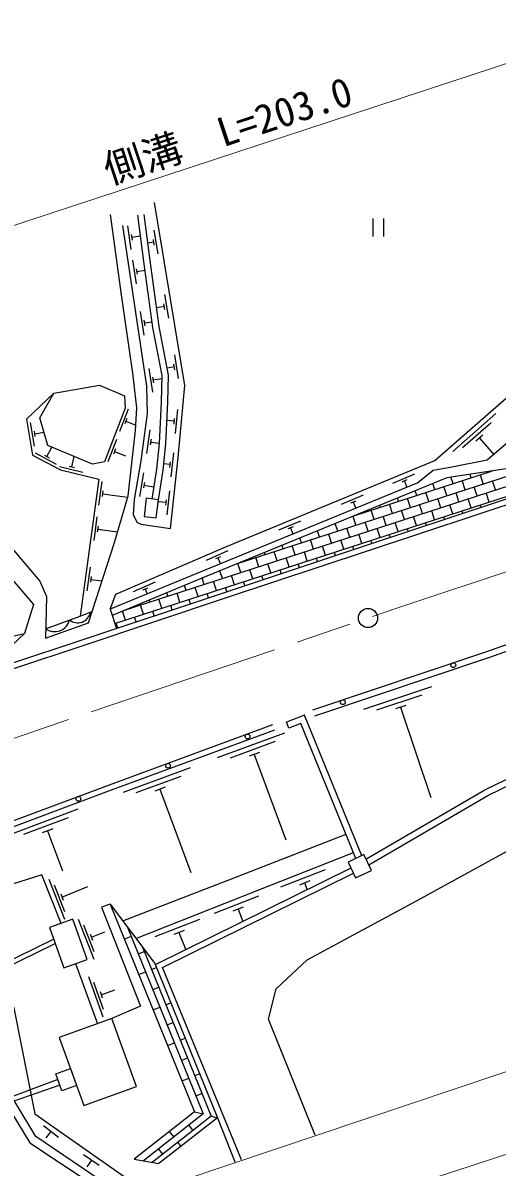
# Model space of a CAD drawing. Units: millimetres at full size, sheet at 1:1000; details may follow other scales. Extents: x 40000 to 680000, y 20000 to 380000.
# Drawn here: x 354824 to 384571, y 263450 to 335321 of the extents above; entities that cross this region are included whole.
import ezdxf
from ezdxf.enums import TextEntityAlignment as Align

# ---------------------------------------------------------------- set-up
doc = ezdxf.new("R2010")
doc.units = ezdxf.units.MM
doc.header["$LTSCALE"] = 1000
doc.linetypes.add('CHAIN', pattern=[18.5, 12, -1.5, 3.5, -1.5])
for name, color, linetype, lineweight in [('M-BGD', 7, 'Continuous', 25), ('M-BMK', 2, 'CHAIN', 13), ('M-BMK-SRVR', 3, 'Continuous', 25), ('M-STR-HTXT', 7, 'Continuous', 13)]:
    doc.layers.add(name, color=color, linetype=linetype, lineweight=lineweight)
doc.styles.add('ＭＳ ゴシック', font='')
doc.styles.get('ＭＳ ゴシック').set_extended_font_data('MS Gothic')

msp = doc.modelspace()

# ---------------------------------------------------------------- linework, layer by layer
at = {"layer": 'M-BGD'}
for p, q in [((376768, 323027), (376768, 321910)), ((377435, 323027), (377435, 321910)), ((361383, 322571), (361604, 321088)), ((361616, 322025), (361668, 321679)), ((363308, 320822), (363064, 322302)), ((361642, 321852), (362203, 321936)), ((363038, 321537), (362669, 321477)), ((363066, 321365), (363010, 321710)), ((361704, 320424), (361925, 318940)), ((361937, 319877), (361989, 319531)), ((361963, 319704), (362495, 319784)), ((363730, 317327), (363673, 317672)), ((363971, 316783), (363728, 318264)), ((362187, 317190), (362409, 315706)), ((363702, 317499), (363220, 317420)), ((362420, 316643), (362472, 316297)), ((362446, 316470), (362936, 316543)), ((364594, 312993), (364351, 314473)), ((362722, 313609), (362944, 312126)), ((364324, 313708), (363883, 313636)), ((364353, 313536), (364296, 313881)), ((362955, 313063), (363007, 312716)), ((362981, 312890), (363561, 312976)), ((361418, 311053), (360880, 309653)), ((364401, 309538), (364535, 311032)), ((384493, 310780), (381789, 308403)), ((355282, 310221), (355528, 308741)), ((361352, 310463), (361227, 310136)), ((361289, 310300), (361910, 310061)), ((364319, 310299), (363861, 310340)), ((364303, 310124), (364334, 310473)), ((384200, 310203), (382398, 308619)), ((355524, 309678), (355581, 309333)), ((355553, 309505), (356149, 309604)), ((360689, 309156), (360151, 307755)), ((362791, 309754), (362587, 308268)), ((362861, 309164), (362814, 308817)), ((383668, 309416), (383247, 309046)), ((383458, 309231), (384360, 308204)), ((356325, 308091), (356637, 308680)), ((360623, 308565), (360497, 308238)), ((360560, 308402), (361260, 308133)), ((362837, 308990), (363395, 308914)), ((355592, 308310), (356917, 307607)), ((356170, 308173), (356479, 308009)), ((357887, 307431), (358045, 308086)), ((364065, 307578), (363656, 307622)), ((364047, 307404), (364084, 307752)), ((364134, 306816), (364295, 308308)), ((368292, 301358), (387930, 307739)), ((357123, 307461), (358581, 307109)), ((357717, 307472), (358057, 307390)), ((360594, 297595), (389861, 307104)), ((361140, 298403), (389288, 307549)), ((362395, 307050), (362141, 305571)), ((375643, 304377), (384289, 307186)), ((379390, 306969), (378003, 306398)), ((382951, 306752), (382880, 306973)), ((383707, 306367), (383522, 306937)), ((384093, 307123), (384082, 307155)), ((359775, 306514), (359571, 305028)), ((362446, 306458), (362386, 306113)), ((362416, 306285), (363043, 306178)), ((378915, 306611), (378592, 306478)), ((378753, 306545), (378914, 306154)), ((380669, 306010), (380545, 306391)), ((381425, 305625), (381239, 306196)), ((381810, 306381), (381677, 306790)), ((382566, 305996), (382381, 306567)), ((383322, 305611), (383137, 306181)), ((384463, 305982), (384278, 306552)), ((359845, 305924), (359797, 305577)), ((359821, 305750), (361393, 305535)), ((363877, 304430), (364038, 305921)), ((376178, 305646), (374791, 305074)), ((378386, 305269), (378319, 305476)), ((379142, 304883), (378957, 305454)), ((379528, 305640), (379432, 305934)), ((380284, 305254), (380098, 305825)), ((382181, 305240), (381996, 305811)), ((384078, 305226), (383893, 305796)), ((363809, 305192), (363306, 305246)), ((363790, 305018), (363827, 305366)), ((375703, 305288), (375380, 305155)), ((375542, 305221), (375701, 304834)), ((377245, 304898), (377206, 305019)), ((378001, 304513), (377816, 305083)), ((379898, 304498), (379713, 305069)), ((381040, 304869), (380854, 305440)), ((381796, 304484), (381610, 305055)), ((382937, 304855), (382752, 305425)), ((383554, 304897), (383508, 305040)), ((359469, 304289), (359266, 302803)), ((372246, 304026), (370859, 303454)), ((375719, 303771), (375536, 304333)), ((376104, 304527), (376092, 304562)), ((376860, 304142), (376674, 304712)), ((377616, 303757), (377430, 304327)), ((378757, 304127), (378572, 304698)), ((379513, 303742), (379328, 304313)), ((380654, 304113), (380469, 304684)), ((381276, 304142), (381225, 304298)), ((382415, 304519), (382366, 304669)), ((359540, 303699), (359492, 303352)), ((359516, 303526), (360759, 303355)), ((371771, 303668), (371448, 303535)), ((371609, 303601), (371767, 303218)), ((373436, 303029), (373309, 303419)), ((374577, 303400), (374423, 303876)), ((375333, 303015), (375148, 303586)), ((376475, 303386), (376289, 303956)), ((377231, 303001), (377045, 303571)), ((378372, 303371), (378187, 303942)), ((378998, 303387), (378943, 303557)), ((380137, 303764), (380084, 303928)), ((372295, 302659), (372196, 302962)), ((373051, 302273), (372865, 302844)), ((374192, 302644), (374007, 303215)), ((374948, 302259), (374763, 302830)), ((376089, 302630), (375904, 303200)), ((376720, 302632), (376660, 302815)), ((377859, 303009), (377801, 303186)), ((367690, 302151), (366312, 301558)), ((370012, 301917), (369970, 302047)), ((370768, 301532), (370583, 302102)), ((371153, 302288), (371083, 302504)), ((371910, 301903), (371724, 302473)), ((372666, 301517), (372480, 302088)), ((373807, 301888), (373621, 302459)), ((374443, 301873), (374377, 302074)), ((375581, 302253), (375519, 302444)), ((367221, 301786), (366900, 301647)), ((367060, 301716), (367218, 301349)), ((368486, 300790), (368300, 301361)), ((368871, 301546), (368857, 301590)), ((369627, 301161), (369442, 301732)), ((370383, 300776), (370198, 301346)), ((371524, 301146), (371339, 301717)), ((372166, 301114), (372095, 301332)), ((373304, 301494), (373236, 301703)), ((359036, 301132), (358832, 299646)), ((359107, 300542), (359059, 300195)), ((366203, 300048), (366074, 300446)), ((367344, 300419), (367187, 300904)), ((368101, 300034), (367915, 300605)), ((369242, 300405), (369056, 300975)), ((369889, 300355), (369812, 300590)), ((371027, 300734), (370954, 300961)), ((359083, 300368), (359782, 300272)), ((363120, 300184), (361743, 299591)), ((362651, 299819), (362330, 299681)), ((362491, 299750), (362620, 299449)), ((365062, 299678), (364962, 299986)), ((365818, 299292), (365633, 299863)), ((366959, 299663), (366774, 300234)), ((367612, 299596), (367530, 299849)), ((368750, 299975), (368671, 300219)), ((362779, 298936), (362738, 299065)), ((363535, 298551), (363350, 299121)), ((363921, 299307), (363850, 299525)), ((364677, 298922), (364491, 299492)), ((365335, 298836), (365247, 299107)), ((366474, 299216), (366389, 299478)), ((360297, 298487), (360696, 297290)), ((361253, 297809), (361069, 298374)), ((361638, 298565), (361625, 298604)), ((362394, 298180), (362209, 298751)), ((363058, 298077), (362965, 298365)), ((364197, 298457), (364106, 298736)), ((360782, 297318), (360682, 297624)), ((361920, 297698), (361824, 297995)), ((380464, 293623), (376198, 292191)), ((379849, 293100), (377005, 292146)), ((378854, 292450), (378190, 292227)), ((378522, 292338), (380424, 286673)), ((371511, 291028), (371367, 291401)), ((371243, 290716), (367021, 289160)), ((370643, 290175), (367828, 289138)), ((369668, 289496), (369011, 289254)), ((369339, 289375), (371317, 284009)), ((365326, 288536), (361104, 286980)), ((364726, 287995), (361911, 286958)), ((363751, 287316), (363094, 287074)), ((363422, 287195), (365355, 281951)), ((358266, 285924), (354050, 284351)), ((357668, 285381), (354857, 284333)), ((356695, 284698), (356039, 284453)), ((356367, 284576), (357308, 282054)), ((375401, 282230), (363127, 276159)), ((373781, 282129), (370992, 281025)), ((356442, 281538), (357436, 279028)), ((356775, 281186), (357438, 279512)), ((357274, 280415), (358889, 281067)), ((372822, 281427), (372171, 281169)), ((372497, 281298), (372664, 280876)), ((357196, 280611), (357351, 280220)), ((369609, 280478), (366819, 279375)), ((360302, 279970), (363096, 276235)), ((368650, 279776), (367999, 279519)), ((368324, 279648), (368628, 278880)), ((358299, 279025), (359276, 276508)), ((365896, 279010), (363106, 277907)), ((358630, 278670), (359281, 276992)), ((359123, 277896), (359962, 278222)), ((364937, 278308), (364286, 278051)), ((364611, 278180), (365037, 277103)), ((353264, 276070), (356749, 277770)), ((353398, 275802), (356852, 277487)), ((359047, 278092), (359199, 277701)), ((361612, 277937), (361197, 277769)), ((362516, 277009), (362063, 276825)), ((358131, 276229), (359494, 272448)), ((362892, 275867), (363195, 275990)), ((358942, 275428), (359848, 272884)), ((362100, 275545), (362515, 275714)), ((359263, 275064), (359866, 273368)), ((359734, 274277), (360582, 274579)), ((362967, 274602), (363343, 274755)), ((359664, 274474), (359805, 274079)), ((363003, 273321), (363418, 273490)), ((363795, 273643), (364098, 273766)), ((363870, 272378), (364246, 272531)), ((363906, 271098), (364321, 271266)), ((364698, 271419), (365002, 271543)), ((364773, 270155), (365150, 270308)), ((357017, 268945), (353733, 267725)), ((364810, 268874), (365225, 269043)), ((365601, 269196), (365905, 269319)), ((357140, 268602), (353781, 267425)), ((365676, 267931), (366053, 268084)), ((365599, 266931), (366141, 266787)), ((366633, 266657), (367029, 266552)), ((357048, 265307), (356108, 266053)), ((365225, 266067), (365476, 265747)), ((367029, 266552), (368110, 263781)), ((356578, 265680), (356267, 265289)), ((364005, 265677), (364282, 265325)), ((363339, 264583), (363590, 264264)), ((364533, 265006), (364736, 264748)), ((359617, 263546), (358622, 264218)), ((359120, 263882), (358840, 263468)), ((361806, 263948), (363361, 263667))]:
    msp.add_line(p, q, dxfattribs=at)
for points in [[(360297, 298487), (360647, 299446), (367456, 302377), (380675, 307823), (388000, 314262), (389904, 323154), (393696, 334155)], [(361077, 322589), (362583, 312510), (362629, 310788), (362223, 307822), (361804, 305381), (361751, 304445), (361964, 303953), (362223, 303840), (364086, 303565), (364565, 308013), (364973, 312539), (363083, 324038)], [(352172, 306813), (353217, 303818), (354123, 302335), (355894, 300260), (356308, 299294), (356235, 296680), (358929, 297639), (360560, 302673), (361418, 305618), (361892, 309711), (361965, 311144), (361721, 313309), (361021, 318095), (360321, 323282)], [(362923, 305415), (363217, 307289), (363395, 308901), (363514, 311511), (363567, 313165), (362984, 316185), (362420, 320336), (362026, 323240)], [(363320, 305368), (363613, 307236), (363793, 308870), (363914, 311496), (363968, 313197), (363379, 316250), (362817, 320390), (362422, 323293)], [(391751, 320765), (391800, 319188), (391555, 317074), (390975, 315115), (389983, 313041), (383947, 307849)], [(356764, 312060), (355046, 310420), (355419, 308175), (357178, 307242), (359593, 306659), (358414, 298066)], [(335686, 288563), (338919, 289878), (344348, 291844), (350270, 293825), (358360, 296511), (367539, 299571), (376322, 302500), (389967, 307022), (396484, 309244), (404075, 311831)], [(335865, 288258), (339045, 289551), (344463, 291513), (350380, 293493), (358470, 296179), (367650, 299239), (376432, 302168), (390078, 306691), (396597, 308912), (404218, 311510)], [(383947, 307849), (381620, 307386), (380569, 307202), (379604, 306437), (366097, 300889), (360297, 298487)], [(389967, 307022), (388862, 307880), (381424, 306752), (366249, 300519), (360424, 298107)], [(350711, 306093), (352813, 301918), (355481, 298792), (354915, 296958), (353796, 295906), (341935, 293209), (334605, 291499), (332297, 291754), (329724, 294058), (324791, 296524), (322768, 293666), (324398, 289624)], [(373152, 265459), (370230, 272751), (370713, 274656), (372662, 276467), (379548, 280191), (390504, 286196), (401995, 290830), (410914, 294872), (419316, 298594), (428004, 302045), (431358, 303219), (436454, 304645), (440393, 305478), (442406, 305717), (455240, 303839), (460013, 300875), (461968, 297233), (463554, 287475)], [(373021, 292180), (383856, 295816), (394803, 299676), (402980, 302557), (408485, 304439)], [(373148, 291801), (383986, 295438), (394936, 299298), (403111, 302179), (408615, 304061)], [(356251, 297270), (358414, 298066), (359156, 298339)], [(331751, 292243), (340215, 293672), (354915, 296958)], [(376347, 282802), (383800, 287140), (389273, 289810), (402581, 296254)], [(376519, 282440), (383988, 286786), (389448, 289450), (402755, 295894)], [(376081, 283012), (372484, 291835), (371367, 291401)], [(309765, 237731), (310708, 242737), (311818, 247245), (313503, 251836), (315312, 255703), (317724, 259677), (320506, 263652), (323055, 266804), (325685, 269612), (328084, 271888), (330396, 273941), (332956, 275896), (335525, 277623), (338246, 279245), (341001, 280502), (346426, 282329), (352105, 284426), (360252, 287466), (370501, 291242)], [(375720, 282840), (372262, 291320), (371511, 291028)], [(310108, 237662), (311050, 242663), (312153, 247142), (313826, 251701), (315621, 255538), (318017, 259486), (320785, 263442), (323319, 266574), (325934, 269365), (328321, 271630), (330619, 273670), (333160, 275611), (335713, 277328), (338409, 278935), (341129, 280176), (346542, 281999), (352226, 284098), (360373, 287138), (370622, 290914)], [(361085, 278924), (367914, 281553), (375098, 284365)], [(361916, 277813), (369513, 280817), (375568, 283212)], [(357222, 278754), (356009, 281817), (349022, 279591), (344963, 279568)], [(368546, 263917), (363590, 275996), (375556, 281905)], [(360302, 279970), (359748, 279775), (362204, 273558), (360413, 272779)], [(360302, 279970), (365599, 266931), (361806, 263948)], [(361361, 278554), (366141, 266787), (362395, 263842)], [(362321, 277270), (366633, 266657), (362930, 263745)], [(363096, 276235), (367029, 266552), (363361, 263667)], [(352681, 274679), (353374, 269947), (353781, 267425), (355261, 264979), (360971, 261189)], [(362006, 261046), (355631, 265370), (354215, 267737), (353078, 274878)], [(353450, 275064), (354252, 273459), (355564, 266787), (362568, 261877)]]:
    msp.add_lwpolyline(points, dxfattribs=at)
for points in [[(356764, 312060), (359632, 312562), (361191, 311888), (361230, 311122), (359935, 307752), (359182, 307607), (356394, 308782), (355879, 310512)], [(362424, 304325), (363186, 304235), (363320, 305368), (362559, 305458)], [(375696, 281611), (376689, 282083), (376216, 283077), (375223, 282604)], [(357400, 275965), (358863, 276492), (357953, 279018), (356490, 278490)], [(358641, 267313), (361953, 268506), (360413, 272779), (357102, 271586)], [(358188, 268571), (357271, 268241), (356883, 269315), (357801, 269646)]]:
    msp.add_lwpolyline(points, close=True, dxfattribs=at)
for centre in [(381823, 294976), (374896, 292651), (368917, 290499), (363930, 288661), (358306, 286580)]:
    msp.add_circle(centre, 150, dxfattribs=at)
for centre, radius, start, end in [((358261, 298452), 814, 230.876, 349.52899), ((356820, 298033), 951, 233.32661, 347.07839)]:
    msp.add_arc(centre, radius, start, end, dxfattribs=at)
at = {"layer": 'M-BMK'}
msp.add_lwpolyline([(313183, 261718), (315554, 265240), (317831, 268194), (321500, 272326), (324547, 275321), (327504, 277674), (330326, 279722), (333519, 281760), (336891, 283679), (340980, 285611), (346335, 287647), (359237, 292093), (378345, 298573), (393718, 303693)], dxfattribs=at)
at = {"layer": 'M-BMK-SRVR'}
msp.add_circle((376475, 297939), 600, dxfattribs=at)
at = {"layer": 'M-STR-HTXT'}
for points in [[(274888, 244680), (276560, 256399), (279956, 266554), (285449, 278696), (291157, 287187), (298595, 295596), (307346, 303271), (315614, 308684), (322987, 312338), (331075, 315117), (346146, 319936), (409424, 340770), (416799, 342583), (424558, 344079), (433722, 345405), (444683, 346155), (457018, 346253), (466437, 345377), (480462, 343165)], [(447639, 287972), (440473, 287314), (436256, 286378), (427717, 283750), (356225, 259726)], [(359020, 255678), (435186, 280687), (438498, 281505), (442737, 282358), (448097, 282835)]]:
    msp.add_lwpolyline(points, dxfattribs=at)

# ---------------------------------------------------------------- texts
at = {"layer": 'M-STR-HTXT', "style": 'ＭＳ ゴシック'}
msp.add_text('側溝  L=203.0', height=1833, rotation=18.224, dxfattribs=at).set_placement((360428, 324638), align=Align.BOTTOM_LEFT)

doc.saveas('drawing.dxf')
